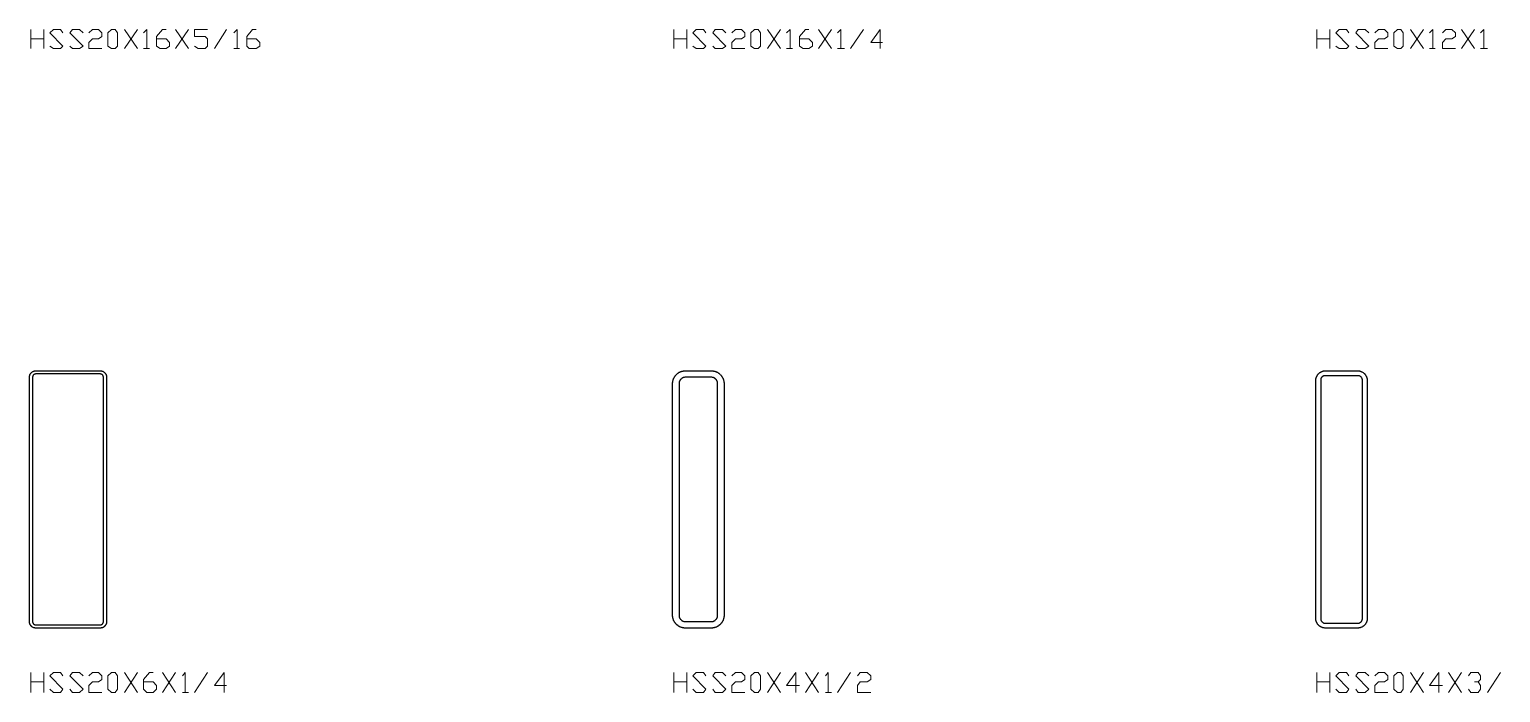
# Model space of a CAD drawing. Header units: inches. Extents: x 0 to 975, y -1305 to 34.
# Drawn here: x 250 to 364.4, y -255 to -203.5 of the extents above; entities that cross this region are included whole.
import ezdxf

# ---------------------------------------------------------------- set-up
doc = ezdxf.new("R2010")
doc.units = ezdxf.units.IN
doc.header["$MEASUREMENT"] = 0
doc.layers.add('AISC_STEEL', color=7, linetype='Continuous')

msp = doc.modelspace()

# ---------------------------------------------------------------- linework, layer by layer
at = {"color": 3, "lineweight": 0}
for p, q in [((250.11, -204.94), (250.11, -203.47)), ((251.12, -203.47), (251.12, -204.94)), ((257.39, -203.47), (258.41, -204.94)), ((257.39, -204.94), (258.41, -203.47)), ((261.36, -203.47), (262.37, -204.94)), ((261.36, -204.94), (262.37, -203.47)), ((264.4, -204.94), (265.32, -203.47)), ((300.09, -204.94), (300.09, -203.47)), ((301.1, -203.47), (301.1, -204.94)), ((307.37, -203.47), (308.39, -204.94)), ((307.37, -204.94), (308.39, -203.47)), ((311.34, -203.47), (312.35, -204.94)), ((311.34, -204.94), (312.35, -203.47)), ((313.83, -204.94), (314.84, -203.47)), ((350.07, -204.94), (350.07, -203.47)), ((351.08, -203.47), (351.08, -204.94)), ((357.36, -203.47), (358.37, -204.94)), ((357.36, -204.94), (358.37, -203.47)), ((361.32, -203.47), (362.34, -204.94)), ((361.32, -204.94), (362.34, -203.47)), ((250.11, -204.2), (251.12, -204.2)), ((300.09, -204.2), (301.1, -204.2)), ((350.07, -204.2), (351.08, -204.2)), ((256.38, -204.94), (256.38, -204.94)), ((258.87, -204.94), (259.33, -204.94)), ((265.88, -204.94), (266.34, -204.94)), ((306.36, -204.94), (306.36, -204.94)), ((308.85, -204.94), (309.31, -204.94)), ((312.82, -204.94), (313.37, -204.94)), ((356.34, -204.94), (356.34, -204.94)), ((358.83, -204.94), (359.29, -204.94)), ((362.8, -204.94), (363.35, -204.94)), ((250.11, -255.01), (250.11, -253.45)), ((251.12, -253.45), (251.12, -255.01)), ((257.39, -253.45), (258.41, -255.01)), ((257.39, -255.01), (258.41, -253.45)), ((260.34, -253.45), (261.36, -255.01)), ((260.34, -255.01), (261.36, -253.45)), ((262.83, -255.01), (263.85, -253.45)), ((300.09, -255.01), (300.09, -253.45)), ((301.1, -253.45), (301.1, -255.01)), ((307.37, -253.45), (308.39, -255.01)), ((307.37, -255.01), (308.39, -253.45)), ((310.33, -253.45), (311.34, -255.01)), ((310.33, -255.01), (311.34, -253.45)), ((312.82, -255.01), (313.83, -253.45)), ((350.07, -255.01), (350.07, -253.45)), ((351.08, -253.45), (351.08, -255.01)), ((357.36, -253.45), (358.37, -255.01)), ((357.36, -255.01), (358.37, -253.45)), ((360.31, -253.45), (361.32, -255.01)), ((360.31, -255.01), (361.32, -253.45)), ((363.35, -255.01), (364.36, -253.45)), ((250.11, -254.18), (251.12, -254.18)), ((256.38, -255.01), (256.38, -255.01)), ((261.91, -255.01), (262.37, -255.01)), ((300.09, -254.18), (301.1, -254.18)), ((306.36, -255.01), (306.36, -255.01)), ((311.89, -255.01), (312.35, -255.01)), ((350.07, -254.18), (351.08, -254.18)), ((356.34, -255.01), (356.34, -255.01))]:
    msp.add_line(p, q, dxfattribs=at)
for points in [[(251.58, -204.76), (251.86, -204.94), (252.41, -204.94), (252.6, -204.76), (251.58, -203.74), (251.86, -203.47), (252.41, -203.47), (252.6, -203.74)], [(253.15, -204.76), (253.34, -204.94), (253.89, -204.94), (254.17, -204.76), (253.15, -203.74), (253.34, -203.47), (253.89, -203.47), (254.17, -203.74)], [(254.63, -203.74), (254.9, -203.47), (255.36, -203.47), (255.64, -203.74), (255.64, -204.02), (255.36, -204.2), (254.9, -204.2), (254.63, -204.48), (254.63, -204.94), (255.64, -204.94)], [(258.87, -203.74), (259.14, -203.47), (259.14, -204.94)], [(259.88, -204.2), (260.62, -204.2), (260.9, -204.48), (260.9, -204.76), (260.62, -204.94), (260.16, -204.94), (259.88, -204.76), (259.88, -204.02), (260.34, -203.47), (260.62, -203.47)], [(262.83, -204.76), (263.11, -204.94), (263.66, -204.94), (263.85, -204.76), (263.85, -204.2), (263.66, -204.02), (262.83, -204.02), (262.83, -203.47), (263.85, -203.47)], [(265.88, -203.74), (266.15, -203.47), (266.15, -204.94)], [(266.89, -204.2), (267.63, -204.2), (267.91, -204.48), (267.91, -204.76), (267.63, -204.94), (267.08, -204.94), (266.89, -204.76), (266.89, -204.02), (267.35, -203.47), (267.63, -203.47)], [(301.56, -204.76), (301.84, -204.94), (302.39, -204.94), (302.58, -204.76), (301.56, -203.74), (301.84, -203.47), (302.39, -203.47), (302.58, -203.74)], [(303.13, -204.76), (303.32, -204.94), (303.87, -204.94), (304.15, -204.76), (303.13, -203.74), (303.32, -203.47), (303.87, -203.47), (304.15, -203.74)], [(304.61, -203.74), (304.88, -203.47), (305.35, -203.47), (305.62, -203.74), (305.62, -204.02), (305.35, -204.2), (304.88, -204.2), (304.61, -204.48), (304.61, -204.94), (305.62, -204.94)], [(308.85, -203.74), (309.13, -203.47), (309.13, -204.94)], [(309.86, -204.2), (310.6, -204.2), (310.88, -204.48), (310.88, -204.76), (310.6, -204.94), (310.14, -204.94), (309.86, -204.76), (309.86, -204.02), (310.33, -203.47), (310.6, -203.47)], [(312.82, -203.74), (313.09, -203.47), (313.09, -204.94)], [(316.32, -204.48), (315.4, -204.48), (316.13, -203.47), (316.13, -204.94)], [(351.55, -204.76), (351.82, -204.94), (352.38, -204.94), (352.56, -204.76), (351.55, -203.74), (351.82, -203.47), (352.38, -203.47), (352.56, -203.74)], [(353.11, -204.76), (353.3, -204.94), (353.85, -204.94), (354.13, -204.76), (353.11, -203.74), (353.3, -203.47), (353.85, -203.47), (354.13, -203.74)], [(354.59, -203.74), (354.87, -203.47), (355.33, -203.47), (355.6, -203.74), (355.6, -204.02), (355.33, -204.2), (354.87, -204.2), (354.59, -204.48), (354.59, -204.94), (355.6, -204.94)], [(358.83, -203.74), (359.11, -203.47), (359.11, -204.94)], [(359.85, -203.74), (360.12, -203.47), (360.58, -203.47), (360.86, -203.74), (360.86, -204.02), (360.58, -204.2), (360.12, -204.2), (359.85, -204.48), (359.85, -204.94), (360.86, -204.94)], [(362.8, -203.74), (363.07, -203.47), (363.07, -204.94)], [(251.58, -254.74), (251.86, -255.01), (252.41, -255.01), (252.6, -254.74), (251.58, -253.72), (251.86, -253.45), (252.41, -253.45), (252.6, -253.72)], [(253.15, -254.74), (253.34, -255.01), (253.89, -255.01), (254.17, -254.74), (253.15, -253.72), (253.34, -253.45), (253.89, -253.45), (254.17, -253.72)], [(254.63, -253.72), (254.9, -253.45), (255.36, -253.45), (255.64, -253.72), (255.64, -254), (255.36, -254.18), (254.9, -254.18), (254.63, -254.46), (254.63, -255.01), (255.64, -255.01)], [(258.87, -254.18), (259.61, -254.18), (259.88, -254.46), (259.88, -254.74), (259.61, -255.01), (259.14, -255.01), (258.87, -254.74), (258.87, -254), (259.33, -253.45), (259.61, -253.45)], [(261.91, -253.72), (262.1, -253.45), (262.1, -255.01)], [(265.32, -254.46), (264.4, -254.46), (265.14, -253.45), (265.14, -255.01)], [(301.56, -254.74), (301.84, -255.01), (302.39, -255.01), (302.58, -254.74), (301.56, -253.72), (301.84, -253.45), (302.39, -253.45), (302.58, -253.72)], [(303.13, -254.74), (303.32, -255.01), (303.87, -255.01), (304.15, -254.74), (303.13, -253.72), (303.32, -253.45), (303.87, -253.45), (304.15, -253.72)], [(304.61, -253.72), (304.88, -253.45), (305.35, -253.45), (305.62, -253.72), (305.62, -254), (305.35, -254.18), (304.88, -254.18), (304.61, -254.46), (304.61, -255.01), (305.62, -255.01)], [(309.86, -254.46), (308.85, -254.46), (309.59, -253.45), (309.59, -255.01)], [(311.89, -253.72), (312.08, -253.45), (312.08, -255.01)], [(314.38, -253.72), (314.57, -253.45), (315.12, -253.45), (315.4, -253.72), (315.4, -254), (315.12, -254.18), (314.57, -254.18), (314.38, -254.46), (314.38, -255.01), (315.4, -255.01)], [(351.55, -254.74), (351.82, -255.01), (352.38, -255.01), (352.56, -254.74), (351.55, -253.72), (351.82, -253.45), (352.38, -253.45), (352.56, -253.72)], [(353.11, -254.74), (353.3, -255.01), (353.85, -255.01), (354.13, -254.74), (353.11, -253.72), (353.3, -253.45), (353.85, -253.45), (354.13, -253.72)], [(354.59, -253.72), (354.87, -253.45), (355.33, -253.45), (355.6, -253.72), (355.6, -254), (355.33, -254.18), (354.87, -254.18), (354.59, -254.46), (354.59, -255.01), (355.6, -255.01)], [(359.85, -254.46), (358.83, -254.46), (359.57, -253.45), (359.57, -255.01)], [(361.87, -253.72), (362.06, -253.45), (362.61, -253.45), (362.8, -253.72), (362.8, -254), (362.61, -254.18), (362.34, -254.18)], [(362.61, -254.18), (362.8, -254.46), (362.8, -254.74), (362.61, -255.01), (362.06, -255.01), (361.87, -254.74)]]:
    msp.add_lwpolyline(points, dxfattribs=at)
for points in [[(256.38, -204.94), (256.1, -204.76), (256.1, -203.74), (256.38, -203.47), (256.66, -203.47), (256.84, -203.74), (256.84, -204.76), (256.66, -204.94)], [(306.36, -204.94), (306.08, -204.76), (306.08, -203.74), (306.36, -203.47), (306.64, -203.47), (306.82, -203.74), (306.82, -204.76), (306.64, -204.94)], [(356.34, -204.94), (356.06, -204.76), (356.06, -203.74), (356.34, -203.47), (356.62, -203.47), (356.8, -203.74), (356.8, -204.76), (356.62, -204.94)], [(256.38, -255.01), (256.1, -254.74), (256.1, -253.72), (256.38, -253.45), (256.66, -253.45), (256.84, -253.72), (256.84, -254.74), (256.66, -255.01)], [(306.36, -255.01), (306.08, -254.74), (306.08, -253.72), (306.36, -253.45), (306.64, -253.45), (306.82, -253.72), (306.82, -254.74), (306.64, -255.01)], [(356.34, -255.01), (356.06, -254.74), (356.06, -253.72), (356.34, -253.45), (356.62, -253.45), (356.8, -253.72), (356.8, -254.74), (356.62, -255.01)]]:
    msp.add_lwpolyline(points, close=True, dxfattribs=at)
at = {"layer": 'AISC_STEEL'}
for points in [[(255.5, -230), (255.53, -230), (255.56, -230), (255.59, -230.01), (255.62, -230.01), (255.64, -230.02), (255.67, -230.03), (255.7, -230.04), (255.72, -230.05), (255.75, -230.07), (255.77, -230.08), (255.8, -230.1), (255.82, -230.12), (255.84, -230.14), (255.86, -230.16), (255.88, -230.18), (255.9, -230.2), (255.92, -230.23), (255.93, -230.25), (255.95, -230.28), (255.96, -230.3), (255.97, -230.33), (255.98, -230.36), (255.99, -230.38), (255.99, -230.41), (256, -230.44), (256, -230.47), (256, -230.5), (256, -249.5), (256, -249.53), (256, -249.56), (255.99, -249.59), (255.99, -249.62), (255.98, -249.64), (255.97, -249.67), (255.96, -249.7), (255.95, -249.72), (255.93, -249.75), (255.92, -249.77), (255.9, -249.8), (255.88, -249.82), (255.86, -249.84), (255.84, -249.86), (255.82, -249.88), (255.8, -249.9), (255.77, -249.92), (255.75, -249.93), (255.72, -249.95), (255.7, -249.96), (255.67, -249.97), (255.64, -249.98), (255.62, -249.99), (255.59, -249.99), (255.56, -250), (255.53, -250), (255.5, -250), (250.5, -250), (250.47, -250), (250.44, -250), (250.41, -249.99), (250.38, -249.99), (250.36, -249.98), (250.33, -249.97), (250.3, -249.96), (250.28, -249.95), (250.25, -249.93), (250.23, -249.92), (250.2, -249.9), (250.18, -249.88), (250.16, -249.86), (250.14, -249.84), (250.12, -249.82), (250.1, -249.8), (250.08, -249.77), (250.07, -249.75), (250.05, -249.72), (250.04, -249.7), (250.03, -249.67), (250.02, -249.64), (250.01, -249.62), (250.01, -249.59), (250, -249.56), (250, -249.53), (250, -249.5), (250, -230.5), (250, -230.47), (250, -230.44), (250.01, -230.41), (250.01, -230.38), (250.02, -230.36), (250.03, -230.33), (250.04, -230.3), (250.05, -230.28), (250.07, -230.25), (250.08, -230.23), (250.1, -230.2), (250.12, -230.18), (250.14, -230.16), (250.16, -230.14), (250.18, -230.12), (250.2, -230.1), (250.23, -230.08), (250.25, -230.07), (250.28, -230.05), (250.3, -230.04), (250.33, -230.03), (250.36, -230.02), (250.38, -230.01), (250.41, -230.01), (250.44, -230), (250.47, -230), (250.5, -230)], [(250.5, -230.25), (250.47, -230.25), (250.44, -230.26), (250.42, -230.26), (250.39, -230.27), (250.37, -230.29), (250.34, -230.3), (250.32, -230.32), (250.3, -230.34), (250.29, -230.37), (250.27, -230.39), (250.26, -230.42), (250.26, -230.44), (250.25, -230.47), (250.25, -230.5), (250.25, -249.5), (250.25, -249.53), (250.26, -249.56), (250.26, -249.58), (250.27, -249.61), (250.29, -249.63), (250.3, -249.66), (250.32, -249.68), (250.34, -249.7), (250.37, -249.71), (250.39, -249.73), (250.42, -249.74), (250.44, -249.74), (250.47, -249.75), (250.5, -249.75), (255.5, -249.75), (255.53, -249.75), (255.56, -249.74), (255.58, -249.74), (255.61, -249.73), (255.63, -249.71), (255.66, -249.7), (255.68, -249.68), (255.7, -249.66), (255.71, -249.63), (255.73, -249.61), (255.74, -249.58), (255.74, -249.56), (255.75, -249.53), (255.75, -249.5), (255.75, -230.5), (255.75, -230.47), (255.74, -230.44), (255.74, -230.42), (255.73, -230.39), (255.71, -230.37), (255.7, -230.34), (255.68, -230.32), (255.66, -230.3), (255.63, -230.29), (255.61, -230.27), (255.58, -230.26), (255.56, -230.26), (255.53, -230.25), (255.5, -230.25)], [(303, -230), (303.03, -230), (303.06, -230), (303.09, -230), (303.12, -230.01), (303.15, -230.01), (303.18, -230.02), (303.21, -230.02), (303.23, -230.03), (303.26, -230.04), (303.29, -230.04), (303.32, -230.05), (303.35, -230.06), (303.38, -230.07), (303.4, -230.08), (303.43, -230.1), (303.46, -230.11), (303.48, -230.12), (303.51, -230.14), (303.53, -230.15), (303.56, -230.17), (303.58, -230.19), (303.61, -230.21), (303.63, -230.22), (303.65, -230.24), (303.67, -230.26), (303.7, -230.28), (303.72, -230.3), (303.74, -230.33), (303.76, -230.35), (303.78, -230.37), (303.79, -230.39), (303.81, -230.42), (303.83, -230.44), (303.85, -230.47), (303.86, -230.49), (303.88, -230.52), (303.89, -230.54), (303.9, -230.57), (303.92, -230.6), (303.93, -230.62), (303.94, -230.65), (303.95, -230.68), (303.96, -230.71), (303.96, -230.74), (303.97, -230.77), (303.98, -230.79), (303.98, -230.82), (303.99, -230.85), (303.99, -230.88), (304, -230.91), (304, -230.94), (304, -230.97), (304, -231), (304, -249), (304, -249.03), (304, -249.06), (304, -249.09), (303.99, -249.12), (303.99, -249.15), (303.98, -249.18), (303.98, -249.21), (303.97, -249.23), (303.96, -249.26), (303.96, -249.29), (303.95, -249.32), (303.94, -249.35), (303.93, -249.38), (303.92, -249.4), (303.9, -249.43), (303.89, -249.46), (303.88, -249.48), (303.86, -249.51), (303.85, -249.53), (303.83, -249.56), (303.81, -249.58), (303.79, -249.61), (303.78, -249.63), (303.76, -249.65), (303.74, -249.67), (303.72, -249.7), (303.7, -249.72), (303.67, -249.74), (303.65, -249.76), (303.63, -249.78), (303.61, -249.79), (303.58, -249.81), (303.56, -249.83), (303.53, -249.85), (303.51, -249.86), (303.48, -249.88), (303.46, -249.89), (303.43, -249.9), (303.4, -249.92), (303.38, -249.93), (303.35, -249.94), (303.32, -249.95), (303.29, -249.96), (303.26, -249.96), (303.23, -249.97), (303.21, -249.98), (303.18, -249.98), (303.15, -249.99), (303.12, -249.99), (303.09, -250), (303.06, -250), (303.03, -250), (303, -250), (301, -250), (300.97, -250), (300.94, -250), (300.91, -250), (300.88, -249.99), (300.85, -249.99), (300.82, -249.98), (300.79, -249.98), (300.77, -249.97), (300.74, -249.96), (300.71, -249.96), (300.68, -249.95), (300.65, -249.94), (300.62, -249.93), (300.6, -249.92), (300.57, -249.9), (300.54, -249.89), (300.52, -249.88), (300.49, -249.86), (300.47, -249.85), (300.44, -249.83), (300.42, -249.81), (300.39, -249.79), (300.37, -249.78), (300.35, -249.76), (300.33, -249.74), (300.3, -249.72), (300.28, -249.7), (300.26, -249.67), (300.24, -249.65), (300.22, -249.63), (300.21, -249.61), (300.19, -249.58), (300.17, -249.56), (300.15, -249.53), (300.14, -249.51), (300.12, -249.48), (300.11, -249.46), (300.1, -249.43), (300.08, -249.4), (300.07, -249.38), (300.06, -249.35), (300.05, -249.32), (300.04, -249.29), (300.04, -249.26), (300.03, -249.23), (300.02, -249.21), (300.02, -249.18), (300.01, -249.15), (300.01, -249.12), (300, -249.09), (300, -249.06), (300, -249.03), (300, -249), (300, -231), (300, -230.97), (300, -230.94), (300, -230.91), (300.01, -230.88), (300.01, -230.85), (300.02, -230.82), (300.02, -230.79), (300.03, -230.77), (300.04, -230.74), (300.04, -230.71), (300.05, -230.68), (300.06, -230.65), (300.07, -230.62), (300.08, -230.6), (300.1, -230.57), (300.11, -230.54), (300.12, -230.52), (300.14, -230.49), (300.15, -230.47), (300.17, -230.44), (300.19, -230.42), (300.21, -230.39), (300.22, -230.37), (300.24, -230.35), (300.26, -230.33), (300.28, -230.3), (300.3, -230.28), (300.33, -230.26), (300.35, -230.24), (300.37, -230.22), (300.39, -230.21), (300.42, -230.19), (300.44, -230.17), (300.47, -230.15), (300.49, -230.14), (300.52, -230.12), (300.54, -230.11), (300.57, -230.1), (300.6, -230.08), (300.62, -230.07), (300.65, -230.06), (300.68, -230.05), (300.71, -230.04), (300.74, -230.04), (300.77, -230.03), (300.79, -230.02), (300.82, -230.02), (300.85, -230.01), (300.88, -230.01), (300.91, -230), (300.94, -230), (300.97, -230), (301, -230)], [(301, -230.5), (300.97, -230.5), (300.94, -230.5), (300.91, -230.51), (300.88, -230.51), (300.86, -230.52), (300.83, -230.53), (300.8, -230.54), (300.78, -230.55), (300.75, -230.57), (300.73, -230.58), (300.7, -230.6), (300.68, -230.62), (300.66, -230.64), (300.64, -230.66), (300.62, -230.68), (300.6, -230.7), (300.58, -230.73), (300.57, -230.75), (300.55, -230.78), (300.54, -230.8), (300.53, -230.83), (300.52, -230.86), (300.51, -230.88), (300.51, -230.91), (300.5, -230.94), (300.5, -230.97), (300.5, -231), (300.5, -249), (300.5, -249.03), (300.5, -249.06), (300.51, -249.09), (300.51, -249.12), (300.52, -249.14), (300.53, -249.17), (300.54, -249.2), (300.55, -249.22), (300.57, -249.25), (300.58, -249.27), (300.6, -249.3), (300.62, -249.32), (300.64, -249.34), (300.66, -249.36), (300.68, -249.38), (300.7, -249.4), (300.73, -249.42), (300.75, -249.43), (300.78, -249.45), (300.8, -249.46), (300.83, -249.47), (300.86, -249.48), (300.88, -249.49), (300.91, -249.49), (300.94, -249.5), (300.97, -249.5), (301, -249.5), (303, -249.5), (303.03, -249.5), (303.06, -249.5), (303.09, -249.49), (303.12, -249.49), (303.14, -249.48), (303.17, -249.47), (303.2, -249.46), (303.22, -249.45), (303.25, -249.43), (303.27, -249.42), (303.3, -249.4), (303.32, -249.38), (303.34, -249.36), (303.36, -249.34), (303.38, -249.32), (303.4, -249.3), (303.42, -249.27), (303.43, -249.25), (303.45, -249.22), (303.46, -249.2), (303.47, -249.17), (303.48, -249.14), (303.49, -249.12), (303.49, -249.09), (303.5, -249.06), (303.5, -249.03), (303.5, -249), (303.5, -231), (303.5, -230.97), (303.5, -230.94), (303.49, -230.91), (303.49, -230.88), (303.48, -230.86), (303.47, -230.83), (303.46, -230.8), (303.45, -230.78), (303.43, -230.75), (303.42, -230.73), (303.4, -230.7), (303.38, -230.68), (303.36, -230.66), (303.34, -230.64), (303.32, -230.62), (303.3, -230.6), (303.27, -230.58), (303.25, -230.57), (303.22, -230.55), (303.2, -230.54), (303.17, -230.53), (303.14, -230.52), (303.12, -230.51), (303.09, -230.51), (303.06, -230.5), (303.03, -230.5), (303, -230.5)], [(353.25, -230), (353.28, -230), (353.31, -230), (353.34, -230.01), (353.37, -230.01), (353.4, -230.01), (353.43, -230.02), (353.45, -230.03), (353.48, -230.04), (353.51, -230.05), (353.54, -230.06), (353.56, -230.07), (353.59, -230.08), (353.62, -230.1), (353.64, -230.11), (353.67, -230.13), (353.69, -230.14), (353.71, -230.16), (353.74, -230.18), (353.76, -230.2), (353.78, -230.22), (353.8, -230.24), (353.82, -230.26), (353.84, -230.29), (353.86, -230.31), (353.87, -230.33), (353.89, -230.36), (353.9, -230.38), (353.92, -230.41), (353.93, -230.44), (353.94, -230.46), (353.95, -230.49), (353.96, -230.52), (353.97, -230.55), (353.98, -230.57), (353.99, -230.6), (353.99, -230.63), (353.99, -230.66), (354, -230.69), (354, -230.72), (354, -230.75), (354, -249.25), (354, -249.28), (354, -249.31), (353.99, -249.34), (353.99, -249.37), (353.99, -249.4), (353.98, -249.43), (353.97, -249.45), (353.96, -249.48), (353.95, -249.51), (353.94, -249.54), (353.93, -249.56), (353.92, -249.59), (353.9, -249.62), (353.89, -249.64), (353.87, -249.67), (353.86, -249.69), (353.84, -249.71), (353.82, -249.74), (353.8, -249.76), (353.78, -249.78), (353.76, -249.8), (353.74, -249.82), (353.71, -249.84), (353.69, -249.86), (353.67, -249.87), (353.64, -249.89), (353.62, -249.9), (353.59, -249.92), (353.56, -249.93), (353.54, -249.94), (353.51, -249.95), (353.48, -249.96), (353.45, -249.97), (353.43, -249.98), (353.4, -249.99), (353.37, -249.99), (353.34, -249.99), (353.31, -250), (353.28, -250), (353.25, -250), (350.75, -250), (350.72, -250), (350.69, -250), (350.66, -249.99), (350.63, -249.99), (350.6, -249.99), (350.57, -249.98), (350.55, -249.97), (350.52, -249.96), (350.49, -249.95), (350.46, -249.94), (350.44, -249.93), (350.41, -249.92), (350.38, -249.9), (350.36, -249.89), (350.33, -249.87), (350.31, -249.86), (350.29, -249.84), (350.26, -249.82), (350.24, -249.8), (350.22, -249.78), (350.2, -249.76), (350.18, -249.74), (350.16, -249.71), (350.14, -249.69), (350.13, -249.67), (350.11, -249.64), (350.1, -249.62), (350.08, -249.59), (350.07, -249.56), (350.06, -249.54), (350.05, -249.51), (350.04, -249.48), (350.03, -249.45), (350.02, -249.43), (350.01, -249.4), (350.01, -249.37), (350.01, -249.34), (350, -249.31), (350, -249.28), (350, -249.25), (350, -230.75), (350, -230.72), (350, -230.69), (350.01, -230.66), (350.01, -230.63), (350.01, -230.6), (350.02, -230.57), (350.03, -230.55), (350.04, -230.52), (350.05, -230.49), (350.06, -230.46), (350.07, -230.44), (350.08, -230.41), (350.1, -230.38), (350.11, -230.36), (350.13, -230.33), (350.14, -230.31), (350.16, -230.29), (350.18, -230.26), (350.2, -230.24), (350.22, -230.22), (350.24, -230.2), (350.26, -230.18), (350.29, -230.16), (350.31, -230.14), (350.33, -230.13), (350.36, -230.11), (350.38, -230.1), (350.41, -230.08), (350.44, -230.07), (350.46, -230.06), (350.49, -230.05), (350.52, -230.04), (350.55, -230.03), (350.57, -230.02), (350.6, -230.01), (350.63, -230.01), (350.66, -230.01), (350.69, -230), (350.72, -230), (350.75, -230)], [(350.75, -230.38), (350.72, -230.38), (350.69, -230.38), (350.66, -230.39), (350.63, -230.39), (350.61, -230.4), (350.58, -230.42), (350.55, -230.43), (350.53, -230.45), (350.51, -230.46), (350.48, -230.48), (350.46, -230.51), (350.45, -230.53), (350.43, -230.55), (350.42, -230.58), (350.4, -230.61), (350.39, -230.63), (350.39, -230.66), (350.38, -230.69), (350.38, -230.72), (350.38, -230.75), (350.38, -249.25), (350.38, -249.28), (350.38, -249.31), (350.39, -249.34), (350.39, -249.37), (350.4, -249.39), (350.42, -249.42), (350.43, -249.45), (350.45, -249.47), (350.46, -249.49), (350.48, -249.52), (350.51, -249.54), (350.53, -249.55), (350.55, -249.57), (350.58, -249.58), (350.61, -249.6), (350.63, -249.61), (350.66, -249.61), (350.69, -249.62), (350.72, -249.62), (350.75, -249.62), (353.25, -249.62), (353.28, -249.62), (353.31, -249.62), (353.34, -249.61), (353.37, -249.61), (353.39, -249.6), (353.42, -249.58), (353.45, -249.57), (353.47, -249.55), (353.49, -249.54), (353.52, -249.52), (353.54, -249.49), (353.55, -249.47), (353.57, -249.45), (353.58, -249.42), (353.6, -249.39), (353.61, -249.37), (353.61, -249.34), (353.62, -249.31), (353.62, -249.28), (353.62, -249.25), (353.62, -230.75), (353.62, -230.72), (353.62, -230.69), (353.61, -230.66), (353.61, -230.63), (353.6, -230.61), (353.58, -230.58), (353.57, -230.55), (353.55, -230.53), (353.54, -230.51), (353.52, -230.48), (353.49, -230.46), (353.47, -230.45), (353.45, -230.43), (353.42, -230.42), (353.39, -230.4), (353.37, -230.39), (353.34, -230.39), (353.31, -230.38), (353.28, -230.38), (353.25, -230.38)]]:
    msp.add_lwpolyline(points, close=True, dxfattribs=at)

doc.saveas('drawing.dxf')
